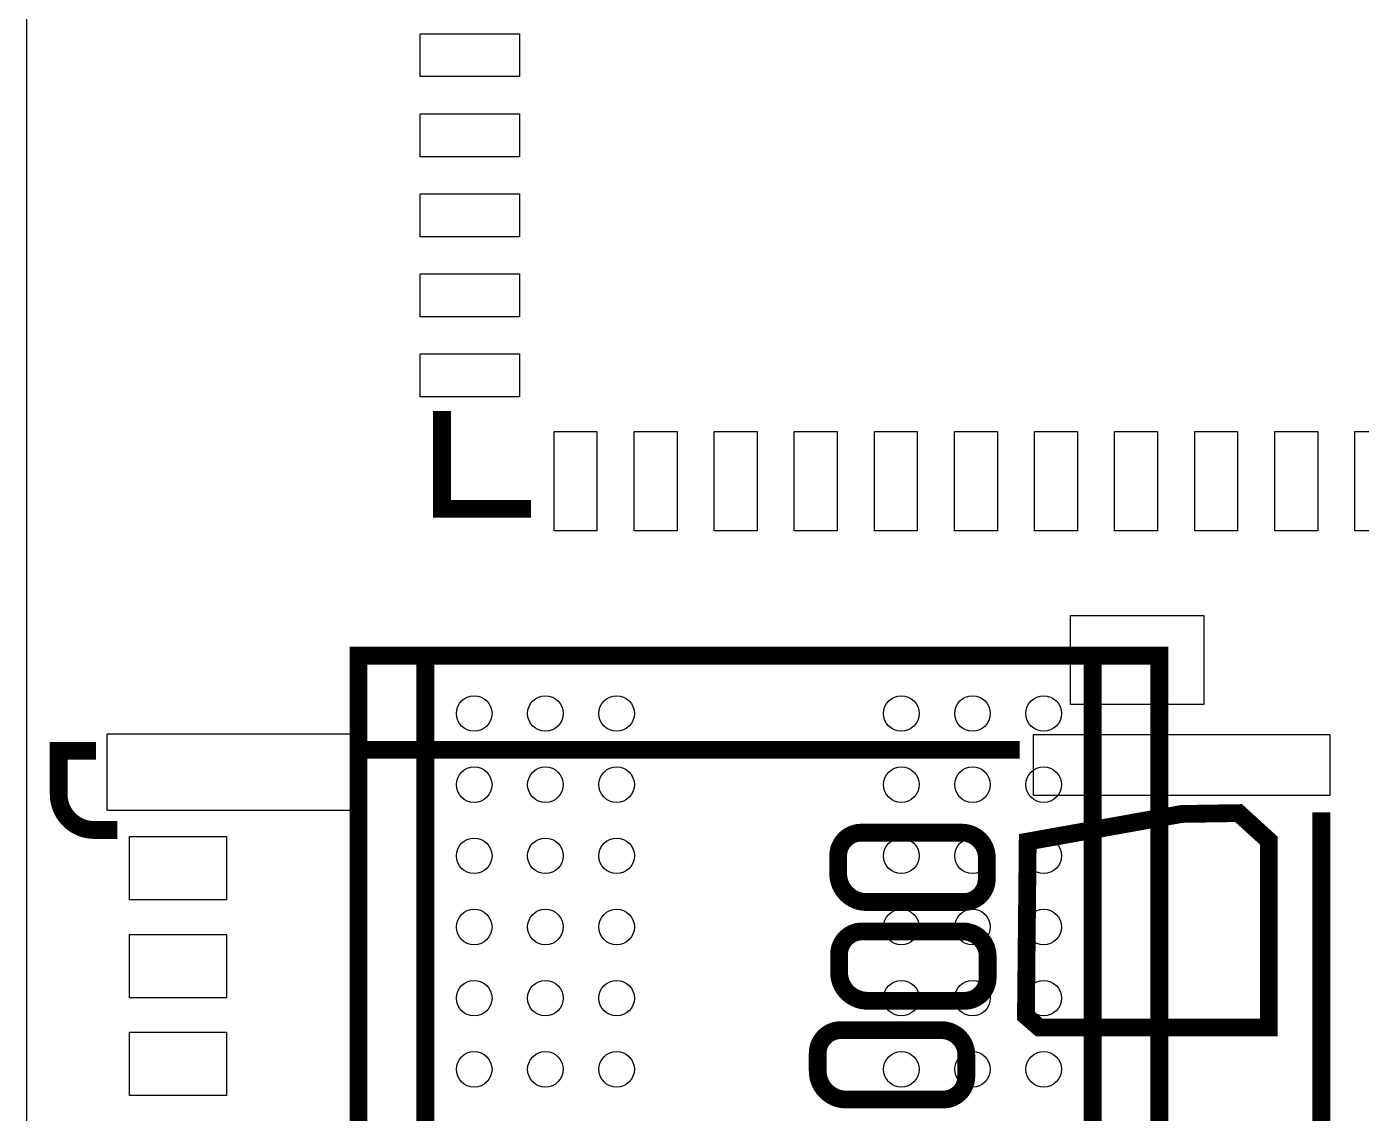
# Model space of a CAD drawing. Extents: x -18.1 to 63.6, y -0.2 to 55.2.
# Drawn here: x 0 to 15, y 15.14 to 27.36 of the extents above; entities that cross this region are included whole.
import ezdxf

# ---------------------------------------------------------------- set-up
doc = ezdxf.new("R2010")
doc.units = 0
doc.header["$MEASUREMENT"] = 0
for name, color, linetype in [('BG_OUTLINE', 4, 'CONTINUOUS'), ('PG_SILKSCREEN_BOTTOM', 10, 'CONTINUOUS'), ('PG_SILKSCREEN_TOP', 11, 'CONTINUOUS'), ('PIN_BOTTOM', 13, 'CONTINUOUS'), ('PIN_TOP', 12, 'CONTINUOUS')]:
    doc.layers.add(name, color=color, linetype=linetype)

msp = doc.modelspace()

# ---------------------------------------------------------------- linework, layer by layer
at = {"layer": 'BG_OUTLINE'}
msp.add_lwpolyline([(0, 2.3), (0, 37.7, -0.414214), (2.3, 40), (37.7, 40, -0.414214), (40, 37.7), (40, 2.3, -0.414214), (37.7, 0), (2.3, 0, -0.414214)], format="xyb", close=True, dxfattribs=at)
at = {"layer": 'PG_SILKSCREEN_BOTTOM'}
msp.add_lwpolyline([(11.7296, 19.7398), (11.7296, 20.7398), (13.2296, 20.7398), (13.2296, 19.7398)], close=True, dxfattribs=at)
at = {"layer": 'PG_SILKSCREEN_BOTTOM', "const_width": 0.2}
for points in [[(12.7296, 20.2898), (3.7296, 20.2898), (3.7296, 6.9898), (12.7296, 6.9898)], [(11.9796, 6.9898), (4.4796, 6.9898), (4.4796, 20.2898), (11.9796, 20.2898)]]:
    msp.add_lwpolyline(points, close=True, dxfattribs=at)
at = {"layer": 'PG_SILKSCREEN_TOP', "const_width": 0.2}
for points in [[(5.668, 21.94), (4.668, 21.94), (4.668, 23.04)], [(3.79, 19.23), (11.16, 19.23)], [(14.55, 18.53), (14.55, 13.37)]]:
    msp.add_lwpolyline(points, dxfattribs=at)
msp.add_lwpolyline([(1.02, 18.33), (0.76, 18.33, -0.414214), (0.36, 18.73), (0.36, 19.22), (0.78, 19.22)], format="xyb", dxfattribs=at)
msp.add_lwpolyline([(11.23, 16.24), (11.25, 18.2), (12.98, 18.51), (13.62, 18.52), (13.96, 18.21), (13.96, 16.11), (11.38, 16.11)], close=True, dxfattribs=at)
for points in [[(9.51, 18.3), (10.51, 18.3, -0.414214), (10.79, 18.02), (10.79, 17.78, -0.414214), (10.53, 17.52), (9.44, 17.52, -0.414214), (9.12, 17.84), (9.12, 18.04, -0.414214), (9.38, 18.3)], [(9.52, 17.19), (10.52, 17.19, -0.414214), (10.8, 16.91), (10.8, 16.67, -0.414214), (10.54, 16.41), (9.45, 16.41, -0.414214), (9.13, 16.73), (9.13, 16.93, -0.414214), (9.39, 17.19)], [(9.28, 16.08), (10.28, 16.08, -0.414214), (10.56, 15.8), (10.56, 15.56, -0.414214), (10.3, 15.3), (9.21, 15.3, -0.414214), (8.89, 15.62), (8.89, 15.82, -0.414214), (9.15, 16.08)]]:
    msp.add_lwpolyline(points, format="xyb", close=True, dxfattribs=at)
at = {"layer": 'PIN_BOTTOM'}
for centre in [(5.0296, 19.6398), (5.8296, 19.6398), (6.6296, 19.6398), (9.8296, 19.6398), (10.6296, 19.6398), (11.4296, 19.6398), (5.0296, 18.8398), (5.8296, 18.8398), (6.6296, 18.8398), (9.8296, 18.8398), (10.6296, 18.8398), (11.4296, 18.8398), (5.0296, 18.0398), (5.8296, 18.0398), (6.6296, 18.0398), (9.8296, 18.0398), (10.6296, 18.0398), (11.4296, 18.0398), (5.0296, 17.2398), (5.8296, 17.2398), (6.6296, 17.2398), (9.8296, 17.2398), (10.6296, 17.2398), (11.4296, 17.2398), (5.0296, 16.4398), (5.8296, 16.4398), (6.6296, 16.4398), (9.8296, 16.4398), (10.6296, 16.4398), (11.4296, 16.4398), (5.0296, 15.6398), (5.8296, 15.6398), (6.6296, 15.6398), (9.8296, 15.6398), (10.6296, 15.6398), (11.4296, 15.6398)]:
    msp.add_circle(centre, 0.2, dxfattribs=at)
at = {"layer": 'PIN_TOP'}
for points in [[(4.4217, 26.7987), (4.4217, 27.2813), (5.5393, 27.2813), (5.5393, 26.7987)], [(4.4217, 25.8987), (4.4217, 26.3813), (5.5393, 26.3813), (5.5393, 25.8987)], [(4.4217, 24.9987), (4.4217, 25.4813), (5.5393, 25.4813), (5.5393, 24.9987)], [(4.4217, 24.0987), (4.4217, 24.5813), (5.5393, 24.5813), (5.5393, 24.0987)], [(4.4217, 23.1987), (4.4217, 23.6813), (5.5393, 23.6813), (5.5393, 23.1987)], [(5.9267, 22.8113), (6.4093, 22.8113), (6.4093, 21.6937), (5.9267, 21.6937)], [(6.8267, 22.8113), (7.3093, 22.8113), (7.3093, 21.6937), (6.8267, 21.6937)], [(7.7267, 22.8113), (8.2093, 22.8113), (8.2093, 21.6937), (7.7267, 21.6937)], [(8.6267, 22.8113), (9.1093, 22.8113), (9.1093, 21.6937), (8.6267, 21.6937)], [(9.5267, 22.8113), (10.0093, 22.8113), (10.0093, 21.6937), (9.5267, 21.6937)], [(10.4267, 22.8113), (10.9093, 22.8113), (10.9093, 21.6937), (10.4267, 21.6937)], [(11.3267, 22.8113), (11.8093, 22.8113), (11.8093, 21.6937), (11.3267, 21.6937)], [(12.2267, 22.8113), (12.7093, 22.8113), (12.7093, 21.6937), (12.2267, 21.6937)], [(13.1267, 22.8113), (13.6093, 22.8113), (13.6093, 21.6937), (13.1267, 21.6937)], [(14.0267, 22.8113), (14.5093, 22.8113), (14.5093, 21.6937), (14.0267, 21.6937)], [(14.9267, 22.8113), (15.4093, 22.8113), (15.4093, 21.6937), (14.9267, 21.6937)], [(3.697, 18.5482), (0.903, 18.5482), (0.903, 19.4118), (3.697, 19.4118)], [(14.6437, 18.7171), (11.3163, 18.7171), (11.3163, 19.4029), (14.6437, 19.4029)], [(2.2461, 17.5444), (1.1539, 17.5444), (1.1539, 18.2556), (2.2461, 18.2556)], [(2.2461, 16.4444), (1.1539, 16.4444), (1.1539, 17.1556), (2.2461, 17.1556)], [(2.2461, 15.3444), (1.1539, 15.3444), (1.1539, 16.0556), (2.2461, 16.0556)]]:
    msp.add_lwpolyline(points, close=True, dxfattribs=at)

doc.saveas('drawing.dxf')
